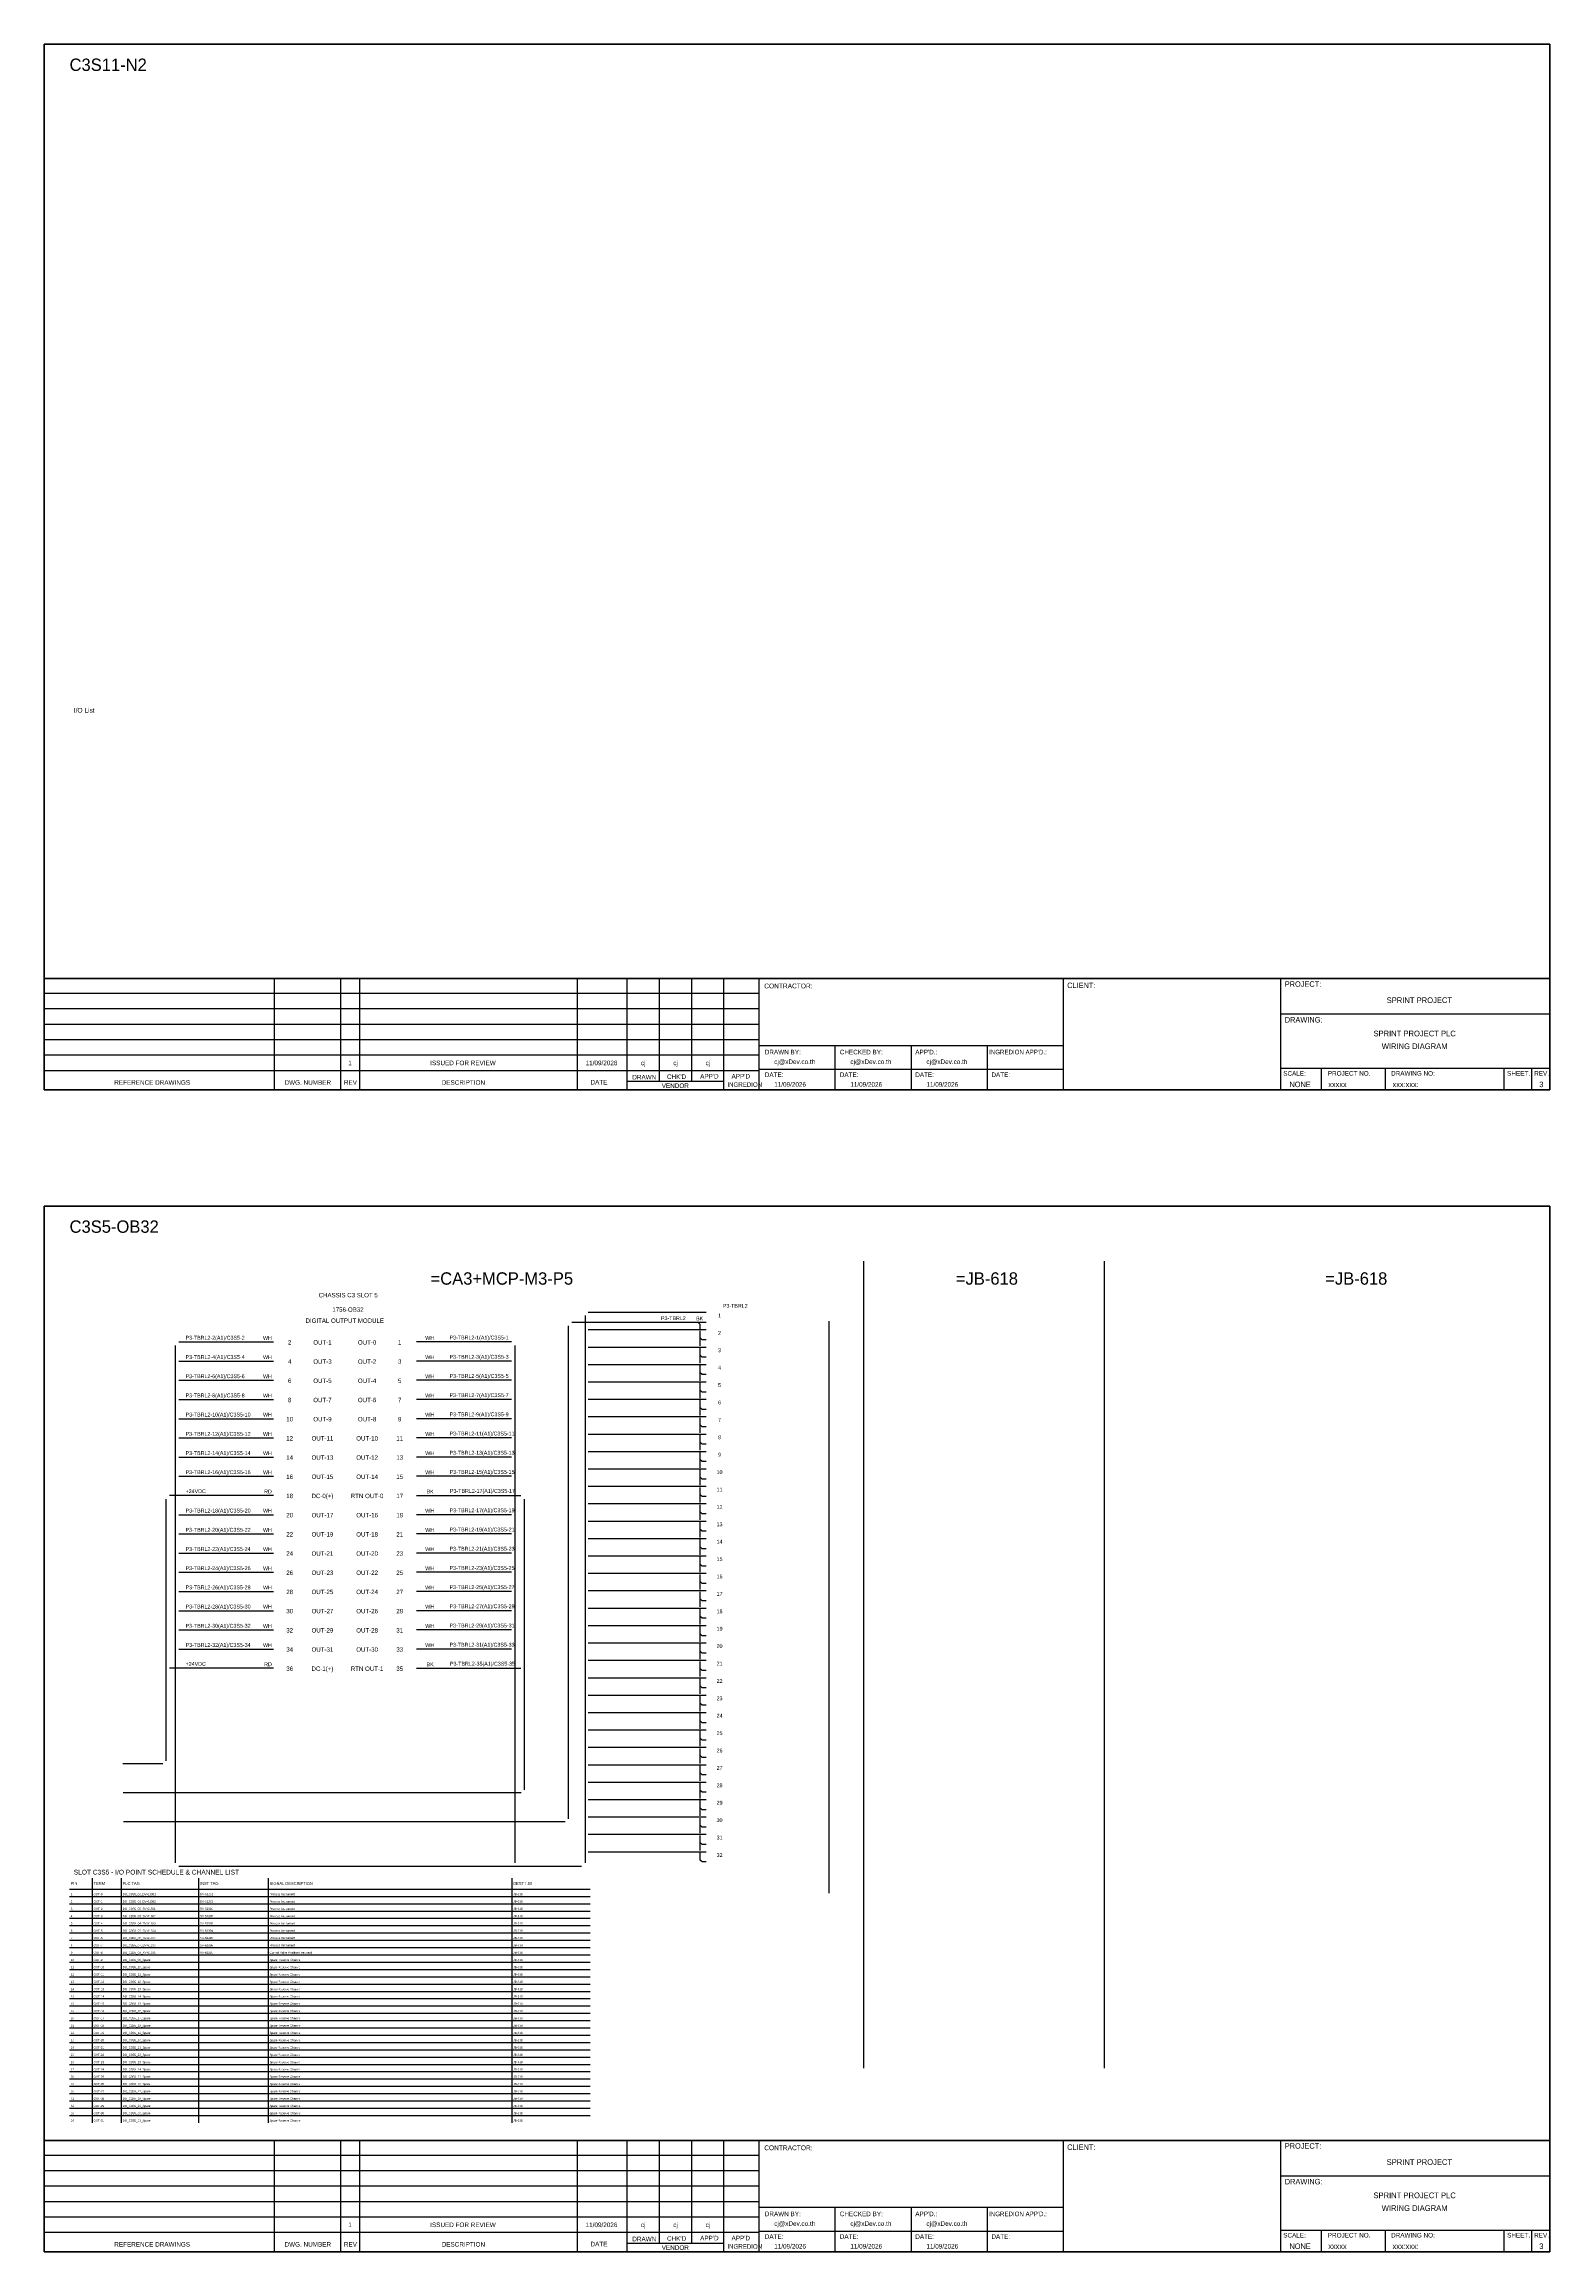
# Model space of a CAD drawing. Header units: metres. Extents: x 0 to 20667, y -39055 to 2704.
# Drawn here: x 16773 to 20667, y -18025 to -12317 of the extents above; entities that cross this region are included whole.
import ezdxf
from ezdxf.enums import TextEntityAlignment as Align

# ---------------------------------------------------------------- set-up
doc = ezdxf.new("R2010")
doc.units = ezdxf.units.M

msp = doc.modelspace()

# ---------------------------------------------------------------- linework, layer by layer
at = {"color": 4}
for p, q in [((20075.5, -14965), (20075.5, -15021.1)), ((20240.8, -14965), (20240.8, -15021.1)), ((20075.5, -17969.2), (20075.5, -18025.3)), ((20240.8, -17969.2), (20240.8, -18025.3))]:
    msp.add_line(p, q, dxfattribs=at)
at = {"color": 4, "ltscale": 0.5}
for p, q in [((20547.9, -14965), (20547.9, -15021.1)), ((20547.9, -14965), (20547.9, -15021.1)), ((20619.1, -14965), (20619.1, -15021.1)), ((20619.1, -14965), (20619.1, -15021.1)), ((20547.9, -17969.2), (20547.9, -18025.3)), ((20547.9, -17969.2), (20547.9, -18025.3)), ((20619.1, -17969.2), (20619.1, -18025.3)), ((20619.1, -17969.2), (20619.1, -18025.3))]:
    msp.add_line(p, q, dxfattribs=at)
for p, q in [((18464.5, -15622.1), (18469.5, -15627.1)), ((18469.5, -15639.5), (18469.5, -15627.1)), ((18469.5, -15682.8), (18469.5, -15643.5)), ((18474.5, -15667.1), (18469.5, -15662.1)), ((18469.5, -15727.8), (18469.5, -15688.5)), ((18484.9, -15667.1), (18474.5, -15667.1)), ((18474.5, -15712.1), (18469.5, -15707.1)), ((18469.5, -15772.8), (18469.5, -15733.5)), ((18474.5, -15757.1), (18469.5, -15752.1)), ((18484.9, -15712.1), (18474.5, -15712.1)), ((18469.5, -15817.8), (18469.5, -15778.5)), ((18474.5, -15802.1), (18469.5, -15797.1)), ((18484.9, -15757.1), (18474.5, -15757.1)), ((18484.9, -15802.1), (18474.5, -15802.1)), ((18469.5, -15862.8), (18469.5, -15823.5)), ((18474.5, -15847.1), (18469.5, -15842.1)), ((18469.5, -15907.8), (18469.5, -15868.5)), ((18484.9, -15847.1), (18474.5, -15847.1)), ((18474.5, -15892.1), (18469.5, -15887.1)), ((18469.5, -15952.8), (18469.5, -15913.5)), ((18484.9, -15892.1), (18474.5, -15892.1)), ((18474.5, -15937.1), (18469.5, -15932.1)), ((18469.5, -15997.8), (18469.5, -15958.5)), ((18474.5, -15982.1), (18469.5, -15977.1)), ((18484.9, -15937.1), (18474.5, -15937.1)), ((18484.9, -15982.1), (18474.5, -15982.1)), ((18469.5, -16042.8), (18469.5, -16003.5)), ((18474.5, -16027.1), (18469.5, -16022.1)), ((18484.9, -16027.1), (18474.5, -16027.1)), ((18469.5, -16087.8), (18469.5, -16048.5)), ((18474.5, -16072.1), (18469.5, -16067.1)), ((18469.5, -16132.8), (18469.5, -16093.5)), ((18484.9, -16072.1), (18474.5, -16072.1)), ((18474.5, -16117.1), (18469.5, -16112.1)), ((18469.5, -16177.8), (18469.5, -16138.5)), ((18484.9, -16117.1), (18474.5, -16117.1)), ((18474.5, -16162.1), (18469.5, -16157.1)), ((18469.5, -16222.8), (18469.5, -16183.5)), ((18474.5, -16207.1), (18469.5, -16202.1)), ((18484.9, -16162.1), (18474.5, -16162.1)), ((18484.9, -16207.1), (18474.5, -16207.1)), ((18469.5, -16267.8), (18469.5, -16228.5)), ((18474.5, -16252.1), (18469.5, -16247.1)), ((18484.9, -16252.1), (18474.5, -16252.1)), ((18469.5, -16312.8), (18469.5, -16273.5)), ((18474.5, -16297.1), (18469.5, -16292.1)), ((18469.5, -16357.8), (18469.5, -16318.5)), ((18484.9, -16297.1), (18474.5, -16297.1)), ((18474.5, -16342.1), (18469.5, -16337.1)), ((18469.5, -16402.8), (18469.5, -16363.5)), ((18474.5, -16387.1), (18469.5, -16382.1)), ((18484.9, -16342.1), (18474.5, -16342.1)), ((18469.5, -16447.8), (18469.5, -16408.5)), ((18474.5, -16432.1), (18469.5, -16427.1)), ((18484.9, -16387.1), (18474.5, -16387.1)), ((18484.9, -16432.1), (18474.5, -16432.1)), ((18469.5, -16492.8), (18469.5, -16453.5)), ((18474.5, -16477.1), (18469.5, -16472.1)), ((18484.9, -16477.1), (18474.5, -16477.1)), ((18469.5, -16537.8), (18469.5, -16498.5)), ((18474.5, -16522.1), (18469.5, -16517.1)), ((18469.5, -16582.8), (18469.5, -16543.5)), ((18484.9, -16522.1), (18474.5, -16522.1)), ((18474.5, -16567.1), (18469.5, -16562.1)), ((18469.5, -16627.8), (18469.5, -16588.5)), ((18474.5, -16612.1), (18469.5, -16607.1)), ((18484.9, -16567.1), (18474.5, -16567.1)), ((18469.5, -16672.8), (18469.5, -16633.5)), ((18474.5, -16657.1), (18469.5, -16652.1)), ((18484.9, -16612.1), (18474.5, -16612.1)), ((18484.9, -16657.1), (18474.5, -16657.1)), ((18469.5, -16717.8), (18469.5, -16678.5)), ((18474.5, -16702.1), (18469.5, -16697.1)), ((18469.5, -16762.8), (18469.5, -16723.5)), ((18484.9, -16702.1), (18474.5, -16702.1)), ((18474.5, -16747.1), (18469.5, -16742.1)), ((18469.5, -16807.8), (18469.5, -16768.5)), ((18484.9, -16747.1), (18474.5, -16747.1)), ((18474.5, -16792.1), (18469.5, -16787.1)), ((18469.5, -16852.8), (18469.5, -16813.5)), ((18474.5, -16837.1), (18469.5, -16832.1)), ((18484.9, -16792.1), (18474.5, -16792.1)), ((18484.9, -16837.1), (18474.5, -16837.1)), ((18469.5, -16897.8), (18469.5, -16858.5)), ((18474.5, -16882.1), (18469.5, -16877.1)), ((18484.9, -16882.1), (18474.5, -16882.1)), ((18469.5, -16942.8), (18469.5, -16903.5)), ((18474.5, -16927.1), (18469.5, -16922.1)), ((18469.5, -16987.8), (18469.5, -16948.5)), ((18484.9, -16927.1), (18474.5, -16927.1)), ((18474.5, -16972.1), (18469.5, -16967.1)), ((18469.5, -17012.1), (18469.5, -16993.5)), ((18484.9, -16972.1), (18474.5, -16972.1)), ((18474.5, -17017.1), (18469.5, -17012.1)), ((18484.9, -17017.1), (18474.5, -17017.1))]:
    msp.add_line(p, q)
at = {"color": 1, "ltscale": 25.4}
for p, q in [((17088.1, -16078.7), (17088.1, -16755.3)), ((17366.6, -16069.6), (17097.2, -16069.6))]:
    msp.add_line(p, q, dxfattribs=at)
at = {"color": 7}
for p, q in [((16898.2, -17691.5), (16898.2, -17059.4)), ((16973.2, -17691.5), (16973.2, -17059.4)), ((17173.2, -17691.5), (17173.2, -17059.4)), ((17353.2, -17691.5), (17353.2, -17059.4)), ((17983.2, -17691.5), (17983.2, -17059.4)), ((16838.9, -17087.4), (18184.7, -17087.4))]:
    msp.add_line(p, q, dxfattribs=at)
at = {"color": 8}
for p, q in [((16838.9, -17106.3), (18184.7, -17106.3)), ((16838.9, -17125.1), (18184.7, -17125.1)), ((16838.9, -17144), (18184.7, -17144)), ((16838.9, -17162.9), (18184.7, -17162.9)), ((16838.9, -17181.8), (18184.7, -17181.8)), ((16838.9, -17200.7), (18184.7, -17200.7)), ((16838.9, -17219.5), (18184.7, -17219.5)), ((16838.9, -17238.4), (18184.7, -17238.4)), ((16838.9, -17257.3), (18184.7, -17257.3)), ((16838.9, -17276.2), (18184.7, -17276.2)), ((16838.9, -17295), (18184.7, -17295)), ((16838.9, -17313.9), (18184.7, -17313.9)), ((16838.9, -17332.8), (18184.7, -17332.8)), ((16838.9, -17351.7), (18184.7, -17351.7)), ((16838.9, -17370.6), (18184.7, -17370.6)), ((16838.9, -17389.4), (18184.7, -17389.4)), ((16838.9, -17408.3), (18184.7, -17408.3)), ((16838.9, -17427.2), (18184.7, -17427.2)), ((16838.9, -17446.1), (18184.7, -17446.1)), ((16838.9, -17464.9), (18184.7, -17464.9)), ((16838.9, -17483.8), (18184.7, -17483.8)), ((16838.9, -17502.7), (18184.7, -17502.7)), ((16838.9, -17521.6), (18184.7, -17521.6)), ((16838.9, -17540.5), (18184.7, -17540.5)), ((16838.9, -17559.3), (18184.7, -17559.3)), ((16838.9, -17578.2), (18184.7, -17578.2)), ((16838.9, -17597.1), (18184.7, -17597.1)), ((16838.9, -17616), (18184.7, -17616)), ((16838.9, -17634.9), (18184.7, -17634.9)), ((16838.9, -17653.7), (18184.7, -17653.7)), ((16838.9, -17672.6), (18184.7, -17672.6))]:
    msp.add_line(p, q, dxfattribs=at)
at = {"layer": 'GT_1', "color": 4}
for p, q in [((18622, -14771.8), (16773.2, -14771.8)), ((17368.6, -15021.1), (17368.6, -14732.9)), ((17540.5, -15021.1), (17540.5, -14732.9)), ((17589.6, -15021.1), (17589.6, -14732.9)), ((18152.3, -15021.1), (18152.3, -14732.9)), ((18280.6, -15021.1), (18280.6, -14732.9)), ((18364.2, -14999.3), (18364.2, -14732.9)), ((18447.7, -14999.2), (18447.7, -14732.9)), ((18531, -15021.1), (18531, -14732.9)), ((18622, -15021.1), (18622, -14732.9)), ((19409, -15021.1), (19409, -14732.9)), ((19971.3, -15021.1), (19971.3, -14732.9)), ((19971.3, -15021.1), (19971.3, -14732.9)), ((19971.3, -15021.1), (19971.3, -14732.9)), ((18622, -14811.6), (16773.2, -14811.6)), ((18622, -14851.5), (16773.2, -14851.5)), ((18622, -14891.4), (16773.2, -14891.4)), ((18622, -14931.3), (16773.2, -14931.3)), ((19409, -14906.7), (18622, -14906.7)), ((18818.8, -15021.1), (18818.8, -14906.7)), ((19015.5, -15021.1), (19015.5, -14906.7)), ((19212.3, -15021.1), (19212.3, -14906.7)), ((18621.9, -14971.3), (16773.2, -14971.3)), ((18531, -14999.3), (18280.6, -14999.3)), ((19409, -14968.2), (18622, -14968.2)), ((19971.3, -14965), (20666.5, -14965)), ((17368.6, -18025.3), (17368.6, -17737.1)), ((17540.5, -18025.3), (17540.5, -17737.1)), ((17589.6, -18025.3), (17589.6, -17737.1)), ((18152.3, -18025.3), (18152.3, -17737.1)), ((18280.6, -18025.3), (18280.6, -17737.1)), ((18364.2, -18003.5), (18364.2, -17737.1)), ((18447.7, -18003.5), (18447.7, -17737.1)), ((18531, -18025.3), (18531, -17737.1)), ((18622, -18025.3), (18622, -17737.1)), ((19409, -18025.3), (19409, -17737.1)), ((19971.3, -18025.3), (19971.3, -17737.1)), ((19971.3, -18025.3), (19971.3, -17737.1)), ((19971.3, -18025.3), (19971.3, -17737.1)), ((18622, -17776), (16773.2, -17776)), ((18622, -17815.8), (16773.2, -17815.8)), ((18622, -17855.7), (16773.2, -17855.7)), ((18622, -17895.6), (16773.2, -17895.6)), ((19409, -17911), (18622, -17911)), ((18818.8, -18025.3), (18818.8, -17911)), ((19015.5, -18025.3), (19015.5, -17911)), ((19212.3, -18025.3), (19212.3, -17911)), ((18622, -17935.5), (16773.2, -17935.5)), ((18621.9, -17975.5), (16773.2, -17975.5)), ((19409, -17972.4), (18622, -17972.4)), ((19971.3, -17969.2), (20666.5, -17969.2)), ((18531, -18003.5), (18280.6, -18003.5))]:
    msp.add_line(p, q, dxfattribs=at)
at = {"layer": 'HELPPOINT', "color": 4, "lineweight": 35}
for p, q in [((16773.2, -15021.1), (16773.2, -12316.9)), ((16773.2, -12316.9), (20666.5, -12316.9)), ((16773.2, -15021.1), (16773.2, -12316.9)), ((16773.2, -12316.9), (20666.5, -12316.9)), ((20666.5, -12316.9), (20666.5, -15021.1)), ((20666.5, -12316.9), (20666.5, -15021.1)), ((20666.5, -15021.1), (16773.2, -15021.1)), ((20666.5, -15021.1), (16773.2, -15021.1)), ((16773.2, -18025.3), (16773.2, -15321.1)), ((16773.2, -15321.1), (20666.5, -15321.1)), ((16773.2, -18025.3), (16773.2, -15321.1)), ((16773.2, -15321.1), (20666.5, -15321.1)), ((20666.5, -15321.1), (20666.5, -18025.3)), ((20666.5, -15321.1), (20666.5, -18025.3)), ((20666.5, -18025.3), (16773.2, -18025.3)), ((20666.5, -18025.3), (16773.2, -18025.3))]:
    msp.add_line(p, q, dxfattribs=at)
at = {"layer": 'HELPPOINT', "color": 4}
for p, q in [((19971.3, -14824.5), (20666.5, -14824.5)), ((19971.3, -14824.5), (20666.5, -14824.5)), ((19971.3, -14965), (20666.5, -14965)), ((19971.3, -17828.7), (20666.5, -17828.7)), ((19971.3, -17828.7), (20666.5, -17828.7)), ((19971.3, -17969.2), (20666.5, -17969.2))]:
    msp.add_line(p, q, dxfattribs=at)
at = {"layer": 'IE-WIRE', "color": 7, "ltscale": 25.4}
for p, q in [((18128.3, -15631.2), (18128.3, -16905.4)), ((17736.1, -16069.6), (18005.5, -16069.6)), ((18014.6, -16078.7), (18014.6, -16830.4)), ((17736.1, -16516.3), (18005.5, -16516.3)), ((18006.6, -16838.4), (16977.3, -16838.4)), ((18120.3, -16913.4), (16978, -16913.4))]:
    msp.add_line(p, q, dxfattribs=at)
at = {"layer": 'IE-WIRE', "ltscale": 25.4}
msp.add_line((18484.9, -15622.1), (18137.5, -15622.1), dxfattribs=at)
at = {"layer": 'IE-WIRE', "color": 4, "ltscale": 25.4}
for p, q in [((18171.8, -15604.5), (18171.8, -17019)), ((18484.9, -15596.5), (18179.8, -15596.5)), ((18802, -15618.5), (18802, -17098.1)), ((17112.2, -15681.7), (17112.2, -17019)), ((17121.4, -15672.5), (17366.6, -15672.5)), ((17981.4, -15672.5), (17736.1, -15672.5)), ((17990.5, -15681.7), (17990.5, -17019)), ((18484.9, -15641.5), (18179.8, -15641.5)), ((18484.9, -15686.5), (18179.8, -15686.5)), ((17121.4, -15722.2), (17366.6, -15722.2)), ((17981.4, -15722.2), (17736.1, -15722.2)), ((18484.9, -15731.5), (18179.8, -15731.5)), ((17121.4, -15771.8), (17366.6, -15771.8)), ((17981.4, -15771.8), (17736.1, -15771.8)), ((18484.9, -15776.5), (18179.8, -15776.5)), ((17121.4, -15821.4), (17366.6, -15821.4)), ((17981.4, -15821.4), (17736.1, -15821.4)), ((18484.9, -15821.5), (18179.8, -15821.5)), ((18484.9, -15866.5), (18179.8, -15866.5)), ((17121.4, -15871.1), (17366.6, -15871.1)), ((17121.4, -15920.7), (17366.6, -15920.7)), ((17981.4, -15871.1), (17736.1, -15871.1)), ((17981.4, -15920.7), (17736.1, -15920.7)), ((18484.9, -15911.5), (18179.8, -15911.5)), ((17121.4, -15970.3), (17366.6, -15970.3)), ((17981.4, -15970.3), (17736.1, -15970.3)), ((18484.9, -15956.5), (18179.8, -15956.5)), ((17121.4, -16020), (17366.6, -16020)), ((17981.4, -16020), (17736.1, -16020)), ((18484.9, -16001.5), (18179.8, -16001.5)), ((18484.9, -16046.5), (18179.8, -16046.5)), ((18484.9, -16091.5), (18179.8, -16091.5)), ((17121.4, -16119.2), (17366.6, -16119.2)), ((17981.4, -16119.2), (17736.1, -16119.2)), ((18484.9, -16136.5), (18179.8, -16136.5)), ((17121.4, -16168.9), (17366.6, -16168.9)), ((17981.4, -16168.9), (17736.1, -16168.9)), ((18484.9, -16181.5), (18179.8, -16181.5)), ((17121.4, -16218.5), (17366.6, -16218.5)), ((17121.4, -16268.1), (17366.6, -16268.1)), ((17981.4, -16218.5), (17736.1, -16218.5)), ((17981.4, -16268.1), (17736.1, -16268.1)), ((18484.9, -16226.5), (18179.8, -16226.5)), ((17121.4, -16317.8), (17366.6, -16317.8)), ((17981.4, -16317.8), (17736.1, -16317.8)), ((18484.9, -16271.5), (18179.8, -16271.5)), ((18484.9, -16316.5), (18179.8, -16316.5)), ((17121.4, -16367.4), (17366.6, -16367.4)), ((17981.4, -16367.4), (17736.1, -16367.4)), ((18484.9, -16361.5), (18179.8, -16361.5)), ((17121.4, -16417), (17366.6, -16417)), ((17981.4, -16417), (17736.1, -16417)), ((18484.9, -16406.5), (18179.8, -16406.5)), ((17121.4, -16466.7), (17366.6, -16466.7)), ((17981.4, -16466.7), (17736.1, -16466.7)), ((18484.9, -16451.5), (18179.8, -16451.5)), ((18484.9, -16496.5), (18179.8, -16496.5)), ((18484.9, -16541.5), (18179.8, -16541.5)), ((18484.9, -16586.5), (18179.8, -16586.5)), ((18484.9, -16631.5), (18179.8, -16631.5)), ((18484.9, -16676.5), (18179.8, -16676.5)), ((18484.9, -16721.5), (18179.8, -16721.5)), ((18484.9, -16766.5), (18179.8, -16766.5)), ((18484.9, -16811.5), (18179.8, -16811.5)), ((18484.9, -16856.5), (18179.8, -16856.5)), ((18484.9, -16901.5), (18179.8, -16901.5)), ((18484.9, -16946.5), (18179.8, -16946.5)), ((18484.9, -16991.5), (18179.8, -16991.5))]:
    msp.add_line(p, q, dxfattribs=at)
at = {"layer": 'IE-WIRE', "color": 1, "ltscale": 25.4}
for p, q in [((17366.6, -16516.3), (17097.2, -16516.3)), ((17080.1, -16763.3), (16976.6, -16763.3))]:
    msp.add_line(p, q, dxfattribs=at)
at = {"layer": 'IE-WIRE', "color": 4}
msp.add_line((17121.3, -17028.1), (18162.6, -17028.1), dxfattribs=at)
at = {"layer": 'MEMBER', "color": 4, "lineweight": 35}
for p, q in [((16773.2, -14732.9), (20666.5, -14732.9)), ((16773.2, -14732.9), (20666.5, -14732.9)), ((16773.2, -17737.1), (20666.5, -17737.1)), ((16773.2, -17737.1), (20666.5, -17737.1))]:
    msp.add_line(p, q, dxfattribs=at)
at = {"layer": 'MEMBER', "color": 4}
for p, q in [((19971.3, -14824.5), (20666.5, -14824.5)), ((19971.3, -14824.5), (20666.5, -14824.5)), ((19971.3, -14965), (20666.5, -14965)), ((19971.3, -14965), (20666.5, -14965)), ((19971.3, -17828.7), (20666.5, -17828.7)), ((19971.3, -17828.7), (20666.5, -17828.7)), ((19971.3, -17969.2), (20666.5, -17969.2)), ((19971.3, -17969.2), (20666.5, -17969.2))]:
    msp.add_line(p, q, dxfattribs=at)
at = {"layer": 'x01001-FrameArea'}
for p, q in [((18891.4, -15463.8), (18891.4, -17550.3)), ((19514.5, -15463.8), (19514.5, -17550.3))]:
    msp.add_line(p, q, dxfattribs=at)

# ---------------------------------------------------------------- texts
at = {"color": 2}
for s, p in [('C3S11-N2', (16838.9, -12386.1)), ('C3S5-OB32', (16838.9, -15390.3))]:
    msp.add_text(s, height=32, dxfattribs=at).set_placement(p)
at = {"color": 4, "ltscale": 100}
for s, p in [('SPRINT PROJECT', (20329.1, -14788.9)), ('SPRINT PROJECT PLC', (20316.9, -14875)), ('WIRING DIAGRAM', (20316.9, -14908)), ('SPRINT PROJECT', (20329.1, -17793.1)), ('SPRINT PROJECT PLC', (20316.9, -17879.2)), ('WIRING DIAGRAM', (20316.9, -17912.2))]:
    msp.add_text(s, height=14.693, dxfattribs=at).set_placement(p, align=Align.MIDDLE_CENTER)
at = {"color": 2}
for s, height, p in [('=CA3+MCP-M3-P5', 32, (17956.6, -15508.5)), ('=JB-618', 32, (19210.9, -15508.5)), ('=JB-618', 32, (20166, -15508.5)), ('CHASSIS C3 SLOT 5', 11.441, (17559.4, -15551.5)), ('1756-OB32', 11.44, (17558.8, -15588.9)), ('DIGITAL OUTPUT MODULE', 11.441, (17550.6, -15617.5)), ('2', 11.4, (17408.1, -15673.7)), ('OUT-1', 11.44, (17492.8, -15673.7)), ('OUT-0', 11.44, (17608.3, -15673.7)), ('1', 11.4, (17692.6, -15673.7)), ('4', 11.4, (17408.1, -15723.3)), ('OUT-3', 11.44, (17492.8, -15723.3)), ('OUT-2', 11.44, (17608.3, -15723.3)), ('3', 11.4, (17692.6, -15723.3)), ('6', 11.4, (17408.1, -15772.9)), ('OUT-5', 11.44, (17492.8, -15772.9)), ('OUT-4', 11.44, (17608.3, -15772.9)), ('5', 11.4, (17692.6, -15772.9)), ('10', 11.44, (17408.1, -15872.2)), ('8', 11.4, (17408.1, -15822.6)), ('OUT-7', 11.44, (17492.8, -15822.6)), ('OUT-9', 11.44, (17492.8, -15872.2)), ('OUT-6', 11.44, (17608.3, -15822.6)), ('OUT-8', 11.44, (17608.3, -15872.2)), ('9', 11.4, (17692.6, -15872.2)), ('7', 11.4, (17692.6, -15822.6)), ('12', 11.44, (17408.1, -15921.8)), ('OUT-11', 11.44, (17492.8, -15921.8)), ('OUT-10', 11.44, (17608.3, -15921.8)), ('11', 11.44, (17692.6, -15921.8)), ('14', 11.44, (17408.1, -15971.5)), ('OUT-13', 11.44, (17492.8, -15971.5)), ('OUT-12', 11.44, (17608.3, -15971.5)), ('13', 11.44, (17692.6, -15971.5)), ('16', 11.44, (17408.1, -16021.1)), ('OUT-15', 11.44, (17492.8, -16021.1)), ('OUT-14', 11.44, (17608.3, -16021.1)), ('15', 11.44, (17692.6, -16021.1)), ('18', 11.44, (17408.1, -16070.7)), ('DC-0(+)', 11.44, (17492.8, -16070.7)), ('RTN OUT-0', 11.44, (17608.3, -16070.7)), ('17', 11.44, (17692.6, -16070.7)), ('20', 11.44, (17408.1, -16120.4)), ('OUT-17', 11.44, (17492.8, -16120.4)), ('OUT-16', 11.44, (17608.3, -16120.4)), ('19', 11.44, (17692.6, -16120.4)), ('22', 11.44, (17408.1, -16170)), ('OUT-19', 11.44, (17492.8, -16170)), ('OUT-18', 11.44, (17608.3, -16170)), ('21', 11.44, (17692.6, -16170)), ('24', 11.44, (17408.1, -16219.6)), ('26', 11.44, (17408.1, -16269.3)), ('OUT-21', 11.44, (17492.8, -16219.6)), ('OUT-23', 11.44, (17492.8, -16269.3)), ('OUT-20', 11.44, (17608.3, -16219.6)), ('OUT-22', 11.44, (17608.3, -16269.3)), ('23', 11.44, (17692.6, -16219.6)), ('25', 11.44, (17692.6, -16269.3)), ('28', 11.44, (17408.1, -16318.9)), ('OUT-25', 11.44, (17492.8, -16318.9)), ('OUT-24', 11.44, (17608.3, -16318.9)), ('27', 11.44, (17692.6, -16318.9)), ('30', 11.44, (17408.1, -16368.5)), ('OUT-27', 11.44, (17492.8, -16368.5)), ('OUT-26', 11.44, (17608.3, -16368.5)), ('29', 11.44, (17692.6, -16368.5)), ('32', 11.44, (17408.1, -16418.2)), ('OUT-29', 11.44, (17492.8, -16418.2)), ('OUT-28', 11.44, (17608.3, -16418.2)), ('31', 11.44, (17692.6, -16418.2)), ('34', 11.44, (17408.1, -16467.8)), ('OUT-31', 11.44, (17492.8, -16467.8)), ('OUT-30', 11.44, (17608.3, -16467.8)), ('33', 11.44, (17692.6, -16467.8)), ('36', 11.44, (17408.1, -16517.4)), ('DC-1(+)', 11.44, (17492.8, -16517.4)), ('RTN OUT-1', 11.44, (17608.3, -16517.4)), ('35', 11.44, (17692.6, -16517.4))]:
    msp.add_text(s, height=height, dxfattribs=at).set_placement(p, align=Align.MIDDLE_CENTER)
at = {"color": 4}
for s, p in [('P3-TBRL2', (18560.1, -15579.2)), ('1', (18519.6, -15604.1)), ('3', (18519.6, -15694.1)), ('2', (18519.6, -15649.1)), ('4', (18519.6, -15739.1)), ('5', (18519.6, -15784.1)), ('6', (18519.6, -15829.1)), ('7', (18519.6, -15874.1)), ('8', (18519.6, -15919.1)), ('9', (18519.6, -15964.1)), ('10', (18519.6, -16009.1)), ('11', (18519.6, -16054.1)), ('12', (18519.6, -16099.1)), ('13', (18519.6, -16144.1)), ('14', (18519.6, -16189.1)), ('15', (18519.6, -16234.1)), ('16', (18519.6, -16279.1)), ('17', (18519.6, -16324.1)), ('18', (18519.6, -16369.1)), ('19', (18519.6, -16414.1)), ('20', (18519.6, -16459.1)), ('21', (18519.6, -16504.1)), ('22', (18519.6, -16549.1)), ('23', (18519.6, -16594.1)), ('24', (18519.6, -16639.1)), ('25', (18519.6, -16684.1)), ('26', (18519.6, -16729.1)), ('27', (18519.6, -16774.1)), ('28', (18519.6, -16819.1)), ('29', (18519.6, -16864.1)), ('30', (18519.6, -16909.1)), ('31', (18519.6, -16954.1)), ('32', (18519.6, -16999.1))]:
    msp.add_text(s, height=9.95, dxfattribs=at).set_placement(p, align=Align.MIDDLE_CENTER)
for s, p in [('P3-TBRL2', (18432.2, -15616.1)), ('BK', (18477.3, -15616.8))]:
    msp.add_text(s, height=9.95).set_placement(p, align=Align.RIGHT)
for s, height, p in [('P3-TBRL2-2(A1)/C3S5-2', 9.949, (17139, -15666.6)), ('WH', 9.95, (17339.1, -15667.3)), ('WH', 9.95, (17758.6, -15667.3)), ('P3-TBRL2-1(A1)/C3S5-1', 9.949, (17821.5, -15666.2)), ('P3-TBRL2-4(A1)/C3S5-4', 9.949, (17139, -15716.5)), ('WH', 9.95, (17339.1, -15716.9)), ('WH', 9.95, (17758.6, -15716.9)), ('P3-TBRL2-3(A1)/C3S5-3', 9.949, (17821.5, -15715.9)), ('P3-TBRL2-5(A1)/C3S5-5', 9.949, (17821.5, -15765.5)), ('P3-TBRL2-6(A1)/C3S5-6', 9.949, (17139, -15766.2)), ('P3-TBRL2-8(A1)/C3S5-8', 9.949, (17139, -15815.8)), ('WH', 9.95, (17339.1, -15766.5)), ('WH', 9.95, (17339.1, -15816.2)), ('WH', 9.95, (17758.6, -15766.5)), ('WH', 9.95, (17758.6, -15816.2)), ('P3-TBRL2-7(A1)/C3S5-7', 9.949, (17821.5, -15815.1)), ('P3-TBRL2-10(A1)/C3S5-10', 9.949, (17139, -15865.4)), ('WH', 9.95, (17339.1, -15865.8)), ('WH', 9.95, (17758.6, -15865.8)), ('P3-TBRL2-9(A1)/C3S5-9', 9.949, (17821.5, -15864.8)), ('P3-TBRL2-12(A1)/C3S5-12', 9.949, (17139, -15915.1)), ('WH', 9.95, (17339.1, -15915.4)), ('WH', 9.95, (17758.6, -15915.4)), ('P3-TBRL2-11(A1)/C3S5-11', 9.949, (17821.5, -15914.4)), ('P3-TBRL2-14(A1)/C3S5-14', 9.949, (17139, -15964.7)), ('WH', 9.95, (17339.1, -15965.1)), ('WH', 9.95, (17758.6, -15965.1)), ('P3-TBRL2-13(A1)/C3S5-13', 9.949, (17821.5, -15964)), ('P3-TBRL2-16(A1)/C3S5-16', 9.949, (17139, -16014.3)), ('WH', 9.95, (17339.1, -16014.7)), ('WH', 9.95, (17758.6, -16014.7)), ('P3-TBRL2-15(A1)/C3S5-15', 9.949, (17821.5, -16013.7)), ('P3-TBRL2-18(A1)/C3S5-20', 9.949, (17139, -16113.6)), ('P3-TBRL2-20(A1)/C3S5-22', 9.949, (17139, -16163.2)), ('WH', 9.95, (17339.1, -16114)), ('WH', 9.95, (17339.1, -16163.6)), ('WH', 9.95, (17758.6, -16114)), ('WH', 9.95, (17758.6, -16163.6)), ('P3-TBRL2-17(A1)/C3S5-19', 9.949, (17821.5, -16112.9)), ('P3-TBRL2-19(A1)/C3S5-21', 9.949, (17821.5, -16162.6)), ('P3-TBRL2-22(A1)/C3S5-24', 9.949, (17139, -16212.9)), ('WH', 9.95, (17339.1, -16213.2)), ('WH', 9.95, (17758.6, -16213.2)), ('P3-TBRL2-21(A1)/C3S5-23', 9.949, (17821.5, -16212.2)), ('P3-TBRL2-24(A1)/C3S5-26', 9.949, (17139, -16262.5)), ('WH', 9.95, (17339.1, -16262.9)), ('WH', 9.95, (17758.6, -16262.9)), ('P3-TBRL2-23(A1)/C3S5-25', 9.949, (17821.5, -16261.8)), ('P3-TBRL2-26(A1)/C3S5-28', 9.949, (17139, -16312.1)), ('WH', 9.95, (17339.1, -16312.5)), ('WH', 9.95, (17758.6, -16312.5)), ('P3-TBRL2-25(A1)/C3S5-27', 9.949, (17821.5, -16311.5)), ('P3-TBRL2-28(A1)/C3S5-30', 9.949, (17139, -16361.8)), ('WH', 9.95, (17339.1, -16362.1)), ('WH', 9.95, (17758.6, -16362.1)), ('P3-TBRL2-27(A1)/C3S5-29', 9.949, (17821.5, -16361.1)), ('P3-TBRL2-30(A1)/C3S5-32', 9.949, (17139, -16411.4)), ('WH', 9.95, (17339.1, -16411.8)), ('WH', 9.95, (17758.6, -16411.8)), ('P3-TBRL2-29(A1)/C3S5-31', 9.949, (17821.5, -16410.7)), ('P3-TBRL2-32(A1)/C3S5-34', 9.949, (17139, -16461)), ('WH', 9.95, (17339.1, -16461.4)), ('WH', 9.95, (17758.6, -16461.4)), ('P3-TBRL2-31(A1)/C3S5-33', 9.949, (17821.5, -16460.4))]:
    msp.add_text(s, height=height, dxfattribs=at).set_placement(p)
at = {"color": 1}
for s, p in [('+24VDC', (17139, -16063.3)), ('RD', (17342.1, -16064.3)), ('+24VDC', (17139, -16510)), ('RD', (17342.1, -16511))]:
    msp.add_text(s, height=9.95, dxfattribs=at).set_placement(p)
at = {"color": 7}
for s, height, p in [('BK', 9.95, (17762, -16064.3)), ('P3-TBRL2-17(A1)/C3S5-17', 9.949, (17822.6, -16062.8)), ('BK', 9.95, (17762, -16511)), ('P3-TBRL2-35(A1)/C3S5-35', 9.949, (17822.6, -16509.5)), ('2', 5.5, (16841.9, -17122.1)), ('1', 5.5, (16841.9, -17103.3)), ('OUT-0', 5.5, (16901.2, -17103.3)), ('OUT-1', 5.5, (16901.2, -17122.1)), ('DO_C3S5_00_DV-61301', 5.5, (16976.2, -17103.3)), ('DO_C3S5_01_DV-61302', 5.5, (16976.2, -17122.1)), ('DV-61301', 5.5, (17176.2, -17103.3)), ('DV-61302', 5.5, (17176.2, -17122.1)), ('Process Instrument', 5.5, (17356.2, -17103.3)), ('Process Instrument', 5.5, (17356.2, -17122.1)), ('JB-618', 5.5, (17986.2, -17103.3)), ('JB-618', 5.5, (17986.2, -17122.1)), ('4', 5.5, (16841.9, -17159.9)), ('3', 5.5, (16841.9, -17141)), ('5', 5.5, (16841.9, -17178.8)), ('OUT-2', 5.5, (16901.2, -17141)), ('OUT-3', 5.5, (16901.2, -17159.9)), ('OUT-4', 5.5, (16901.2, -17178.8)), ('DO_C3S5_02_SV-61301', 5.5, (16976.2, -17141)), ('DO_C3S5_03_SV-61302', 5.5, (16976.2, -17159.9)), ('DO_C3S5_04_SV-61303', 5.5, (16976.2, -17178.8)), ('SV-61301', 5.5, (17176.2, -17141)), ('SV-61302', 5.5, (17176.2, -17159.9)), ('SV-61303', 5.5, (17176.2, -17178.8)), ('Process Instrument', 5.5, (17356.2, -17141)), ('Process Instrument', 5.5, (17356.2, -17159.9)), ('Process Instrument', 5.5, (17356.2, -17178.8)), ('JB-618', 5.5, (17986.2, -17141)), ('JB-618', 5.5, (17986.2, -17159.9)), ('JB-618', 5.5, (17986.2, -17178.8)), ('8', 5.5, (16841.9, -17235.4)), ('6', 5.5, (16841.9, -17197.7)), ('7', 5.5, (16841.9, -17216.5)), ('OUT-5', 5.5, (16901.2, -17197.7)), ('OUT-6', 5.5, (16901.2, -17216.5)), ('OUT-7', 5.5, (16901.2, -17235.4)), ('DO_C3S5_05_SV-61304', 5.5, (16976.2, -17197.7)), ('DO_C3S5_06_SV-61305', 5.5, (16976.2, -17216.5)), ('DO_C3S5_07_SV-61306', 5.5, (16976.2, -17235.4)), ('SV-61304', 5.5, (17176.2, -17197.7)), ('SV-61305', 5.5, (17176.2, -17216.5)), ('SV-61306', 5.5, (17176.2, -17235.4)), ('Process Instrument', 5.5, (17356.2, -17197.7)), ('Process Instrument', 5.5, (17356.2, -17216.5)), ('Process Instrument', 5.5, (17356.2, -17235.4)), ('JB-618', 5.5, (17986.2, -17197.7)), ('JB-618', 5.5, (17986.2, -17216.5)), ('JB-618', 5.5, (17986.2, -17235.4)), ('9', 5.5, (16841.9, -17254.3)), ('10', 5.5, (16841.9, -17273.2)), ('11', 5.5, (16841.9, -17292)), ('OUT-8', 5.5, (16901.2, -17254.3)), ('OUT-9', 5.5, (16901.2, -17273.2)), ('OUT-10', 5.5, (16901.2, -17292)), ('DO_C3S5_08_XV-61301', 5.5, (16976.2, -17254.3)), ('DO_C3S5_09_Spare', 5.5, (16976.2, -17273.2)), ('DO_C3S5_10_Spare', 5.5, (16976.2, -17292)), ('XV-61301', 5.5, (17176.2, -17254.3)), ('Spare Reserve Channel', 5.5, (17356.2, -17273.2)), ('Spare Reserve Channel', 5.5, (17356.2, -17292)), ('Control Valve Position Feedback', 5.5, (17356.2, -17254.3)), ('JB-618', 5.5, (17986.2, -17254.3)), ('JB-618', 5.5, (17986.2, -17273.2)), ('JB-618', 5.5, (17986.2, -17292)), ('12', 5.5, (16841.9, -17310.9)), ('13', 5.5, (16841.9, -17329.8)), ('14', 5.5, (16841.9, -17348.7)), ('OUT-11', 5.5, (16901.2, -17310.9)), ('OUT-12', 5.5, (16901.2, -17329.8)), ('OUT-13', 5.5, (16901.2, -17348.7)), ('DO_C3S5_11_Spare', 5.5, (16976.2, -17310.9)), ('DO_C3S5_12_Spare', 5.5, (16976.2, -17329.8)), ('DO_C3S5_13_Spare', 5.5, (16976.2, -17348.7)), ('Spare Reserve Channel', 5.5, (17356.2, -17310.9)), ('Spare Reserve Channel', 5.5, (17356.2, -17329.8)), ('Spare Reserve Channel', 5.5, (17356.2, -17348.7)), ('JB-618', 5.5, (17986.2, -17310.9)), ('JB-618', 5.5, (17986.2, -17329.8)), ('JB-618', 5.5, (17986.2, -17348.7)), ('15', 5.5, (16841.9, -17367.6)), ('16', 5.5, (16841.9, -17386.4)), ('19', 5.5, (16841.9, -17405.3)), ('OUT-14', 5.5, (16901.2, -17367.6)), ('OUT-15', 5.5, (16901.2, -17386.4)), ('OUT-16', 5.5, (16901.2, -17405.3)), ('DO_C3S5_14_Spare', 5.5, (16976.2, -17367.6)), ('DO_C3S5_15_Spare', 5.5, (16976.2, -17386.4)), ('DO_C3S5_16_Spare', 5.5, (16976.2, -17405.3)), ('Spare Reserve Channel', 5.5, (17356.2, -17367.6)), ('Spare Reserve Channel', 5.5, (17356.2, -17386.4)), ('Spare Reserve Channel', 5.5, (17356.2, -17405.3)), ('JB-618', 5.5, (17986.2, -17367.6)), ('JB-618', 5.5, (17986.2, -17386.4)), ('JB-618', 5.5, (17986.2, -17405.3)), ('20', 5.5, (16841.9, -17424.2)), ('21', 5.5, (16841.9, -17443.1)), ('22', 5.5, (16841.9, -17461.9)), ('OUT-17', 5.5, (16901.2, -17424.2)), ('OUT-18', 5.5, (16901.2, -17443.1)), ('OUT-19', 5.5, (16901.2, -17461.9)), ('DO_C3S5_17_Spare', 5.5, (16976.2, -17424.2)), ('DO_C3S5_18_Spare', 5.5, (16976.2, -17443.1)), ('DO_C3S5_19_Spare', 5.5, (16976.2, -17461.9)), ('Spare Reserve Channel', 5.5, (17356.2, -17424.2)), ('Spare Reserve Channel', 5.5, (17356.2, -17443.1)), ('Spare Reserve Channel', 5.5, (17356.2, -17461.9)), ('JB-618', 5.5, (17986.2, -17424.2)), ('JB-618', 5.5, (17986.2, -17443.1)), ('JB-618', 5.5, (17986.2, -17461.9)), ('23', 5.5, (16841.9, -17480.8)), ('24', 5.5, (16841.9, -17499.7)), ('25', 5.5, (16841.9, -17518.6)), ('OUT-20', 5.5, (16901.2, -17480.8)), ('OUT-21', 5.5, (16901.2, -17499.7)), ('OUT-22', 5.5, (16901.2, -17518.6)), ('DO_C3S5_20_Spare', 5.5, (16976.2, -17480.8)), ('DO_C3S5_21_Spare', 5.5, (16976.2, -17499.7)), ('DO_C3S5_22_Spare', 5.5, (16976.2, -17518.6)), ('Spare Reserve Channel', 5.5, (17356.2, -17480.8)), ('Spare Reserve Channel', 5.5, (17356.2, -17499.7)), ('Spare Reserve Channel', 5.5, (17356.2, -17518.6)), ('JB-618', 5.5, (17986.2, -17480.8)), ('JB-618', 5.5, (17986.2, -17499.7)), ('JB-618', 5.5, (17986.2, -17518.6)), ('26', 5.5, (16841.9, -17537.5)), ('27', 5.5, (16841.9, -17556.3)), ('28', 5.5, (16841.9, -17575.2)), ('OUT-23', 5.5, (16901.2, -17537.5)), ('OUT-24', 5.5, (16901.2, -17556.3)), ('OUT-25', 5.5, (16901.2, -17575.2)), ('DO_C3S5_23_Spare', 5.5, (16976.2, -17537.5)), ('DO_C3S5_24_Spare', 5.5, (16976.2, -17556.3)), ('DO_C3S5_25_Spare', 5.5, (16976.2, -17575.2)), ('Spare Reserve Channel', 5.5, (17356.2, -17537.5)), ('Spare Reserve Channel', 5.5, (17356.2, -17556.3)), ('Spare Reserve Channel', 5.5, (17356.2, -17575.2)), ('JB-618', 5.5, (17986.2, -17537.5)), ('JB-618', 5.5, (17986.2, -17556.3)), ('JB-618', 5.5, (17986.2, -17575.2)), ('30', 5.5, (16841.9, -17613)), ('31', 5.5, (16841.9, -17631.9)), ('29', 5.5, (16841.9, -17594.1)), ('OUT-26', 5.5, (16901.2, -17594.1)), ('OUT-27', 5.5, (16901.2, -17613)), ('OUT-28', 5.5, (16901.2, -17631.9)), ('DO_C3S5_26_Spare', 5.5, (16976.2, -17594.1)), ('DO_C3S5_27_Spare', 5.5, (16976.2, -17613)), ('DO_C3S5_28_Spare', 5.5, (16976.2, -17631.9)), ('Spare Reserve Channel', 5.5, (17356.2, -17594.1)), ('Spare Reserve Channel', 5.5, (17356.2, -17613)), ('Spare Reserve Channel', 5.5, (17356.2, -17631.9)), ('JB-618', 5.5, (17986.2, -17594.1)), ('JB-618', 5.5, (17986.2, -17613)), ('JB-618', 5.5, (17986.2, -17631.9)), ('32', 5.5, (16841.9, -17650.7)), ('33', 5.5, (16841.9, -17669.6)), ('34', 5.5, (16841.9, -17688.5)), ('OUT-29', 5.5, (16901.2, -17650.7)), ('OUT-30', 5.5, (16901.2, -17669.6)), ('OUT-31', 5.5, (16901.2, -17688.5)), ('DO_C3S5_29_Spare', 5.5, (16976.2, -17650.7)), ('DO_C3S5_30_Spare', 5.5, (16976.2, -17669.6)), ('DO_C3S5_31_Spare', 5.5, (16976.2, -17688.5)), ('Spare Reserve Channel', 5.5, (17356.2, -17650.7)), ('Spare Reserve Channel', 5.5, (17356.2, -17669.6)), ('Spare Reserve Channel', 5.5, (17356.2, -17688.5)), ('JB-618', 5.5, (17986.2, -17650.7)), ('JB-618', 5.5, (17986.2, -17669.6)), ('JB-618', 5.5, (17986.2, -17688.5))]:
    msp.add_text(s, height=height, dxfattribs=at).set_placement(p)
at = {"color": 3}
for s, p in [('PIN', (16841.9, -17076.4)), ('TERM', (16901.2, -17076.4)), ('PLC TAG', (16976.2, -17076.4)), ('INST TAG', (17176.2, -17076.4)), ('SIGNAL DESCRIPTION', (17356.2, -17076.4)), ('DEST / JB', (17986.2, -17076.4))]:
    msp.add_text(s, height=7.5, dxfattribs=at).set_placement(p)
at = {"layer": 'GT_1', "color": 4}
for s, p in [('CLIENT:', (19418.5, -14757.6)), ('PROJECT:', (19981.2, -14754.3)), ('DRAWING:', (19981.2, -14846.6)), ('CLIENT:', (19418.5, -17761.8)), ('PROJECT:', (19981.2, -17758.5)), ('DRAWING:', (19981.2, -17850.9))]:
    msp.add_text(s, height=14.25, dxfattribs=at).set_placement(p)
at = {"layer": 'MEMBER', "color": 4, "ltscale": 0.8}
for s, height, p in [('I/O List', 12.35, (16849.8, -14045.5)), ('CONTRACTOR:', 12.35, (18635.1, -14758.3)), ('DRAWN BY:', 11.88, (18636.6, -14928.9)), ('cj@xDev.co.th', 11.875, (18661, -14953.9)), ('CHECKED BY:', 11.875, (18830.5, -14928.9)), ('cj@xDev.co.th', 11.875, (18857.8, -14953.9)), ("APP'D.:", 11.88, (19025.7, -14928.9)), ('cj@xDev.co.th', 11.875, (19054.5, -14953.9)), ('REFERENCE DRAWINGS', 11.875, (16954.6, -15007.6)), ('DWG. NUMBER', 11.875, (17394.8, -15007.6)), ('REV', 11.88, (17548.3, -15007.6)), ('DESCRIPTION', 11.875, (17801.2, -15007.6)), ('DATE', 11.88, (18186, -15006.9)), ('DRAWN', 11.88, (18294, -14993.8)), ('VENDOR', 11.88, (18370.1, -15015.9)), ("CHK'D", 11.88, (18383.8, -14992.6)), ("APP'D", 11.88, (18469.4, -14991.4)), ("APP'D", 11.88, (18550.6, -14991.4)), ('DATE:', 11.88, (18636.6, -14987.5)), ('11/09/2026', 11.88, (18661, -15012.6)), ('DATE:', 11.88, (18830.5, -14987.5)), ('11/09/2026', 11.88, (18857.8, -15012.6)), ('DATE:', 11.88, (19025.7, -14987.5)), ('11/09/2026', 11.88, (19054.5, -15012.6)), ('DATE:', 11.88, (19222.5, -14987.5)), ('SCALE:', 11.88, (19977.2, -14984)), ('NONE', 14.23, (19993.2, -15013.7)), ('PROJECT NO.', 11.875, (20092.4, -14984)), ('xxxxx', 14.23, (20093.6, -15013.7)), ('DRAWING NO:', 11.875, (20256.1, -14984)), ('SHEET.', 12, (20555.9, -14984)), ('REV.', 12, (20625.8, -14984)), ('SLOT C3S5 - I/O POINT SCHEDULE & CHANNEL LIST', 12.35, (16849.8, -17049.7)), ('CONTRACTOR:', 12.35, (18635.1, -17762.5)), ('DRAWN BY:', 11.88, (18636.6, -17933.1)), ('CHECKED BY:', 11.875, (18830.5, -17933.1)), ("APP'D.:", 11.88, (19025.7, -17933.1)), ('DATE:', 11.88, (18636.6, -17991.7)), ('cj@xDev.co.th', 11.875, (18661, -17958.1)), ('DATE:', 11.88, (18830.5, -17991.7)), ('cj@xDev.co.th', 11.875, (18857.8, -17958.1)), ('DATE:', 11.88, (19025.7, -17991.7)), ('cj@xDev.co.th', 11.875, (19054.5, -17958.1)), ('DATE:', 11.88, (19222.5, -17991.7)), ('SCALE:', 11.88, (19977.2, -17988.2)), ('PROJECT NO.', 11.875, (20092.4, -17988.2)), ('DRAWING NO:', 11.875, (20256.1, -17988.2)), ('SHEET.', 12, (20555.9, -17988.2)), ('REV.', 12, (20625.8, -17988.2)), ('REFERENCE DRAWINGS', 11.875, (16954.6, -18011.8)), ('DWG. NUMBER', 11.875, (17394.8, -18011.8)), ('REV', 11.88, (17548.3, -18011.8)), ('DESCRIPTION', 11.875, (17801.2, -18011.8)), ('DATE', 11.88, (18186, -18011.1)), ('DRAWN', 11.88, (18294, -17998)), ('VENDOR', 11.88, (18370.1, -18020.2)), ("CHK'D", 11.88, (18383.8, -17996.8)), ("APP'D", 11.88, (18469.4, -17995.6)), ("APP'D", 11.88, (18550.6, -17995.6)), ('11/09/2026', 11.88, (18661, -18016.8)), ('11/09/2026', 11.88, (18857.8, -18016.8)), ('11/09/2026', 11.88, (19054.5, -18016.8)), ('NONE', 14.23, (19993.2, -18017.9)), ('xxxxx', 14.23, (20093.6, -18017.9))]:
    msp.add_text(s, height=height, dxfattribs=at).set_placement(p)
for s, height, p in [('1', 11.9, (17564.1, -14951.1)), ('ISSUED FOR REVIEW', 11.875, (17856.2, -14951.1)), ('11/09/2026', 11.88, (18214.4, -14951.1)), ('cj', 11.88, (18322.3, -14951.1)), ('cj', 11.88, (18405.9, -14951.1)), ('cj', 11.88, (18489.4, -14951.1)), ('1', 11.9, (17564.1, -17955.4)), ('ISSUED FOR REVIEW', 11.875, (17856.2, -17955.4)), ('11/09/2026', 11.88, (18214.4, -17955.4)), ('cj', 11.88, (18322.3, -17955.4)), ('cj', 11.88, (18405.9, -17955.4)), ('cj', 11.88, (18489.4, -17955.4))]:
    msp.add_text(s, height=height, dxfattribs=at).set_placement(p, align=Align.MIDDLE_CENTER)
at = {"layer": 'MEMBER', "color": 4, "ltscale": 0.8, "width": 0.8}
for s, height, p in [("INGREDION APP'D.:", 11.875, (19216.5, -14928.9)), ('INGREDION', 11.88, (18539.8, -15013.1)), ('xxx:xxx:', 14.23, (20259.8, -15013.7)), ("INGREDION APP'D.:", 11.875, (19216.5, -17933.1)), ('INGREDION', 11.88, (18539.8, -18017.3)), ('xxx:xxx:', 14.23, (20259.8, -18017.9))]:
    msp.add_text(s, height=height, dxfattribs=at).set_placement(p)
at = {"layer": 'MEMBER', "color": 4, "ltscale": 0.8}
for p in [(20644.4, -15013.7), (20644.4, -18017.9)]:
    msp.add_text('3', height=14.2, dxfattribs=at).set_placement(p, align=Align.CENTER)

doc.saveas('drawing.dxf')
